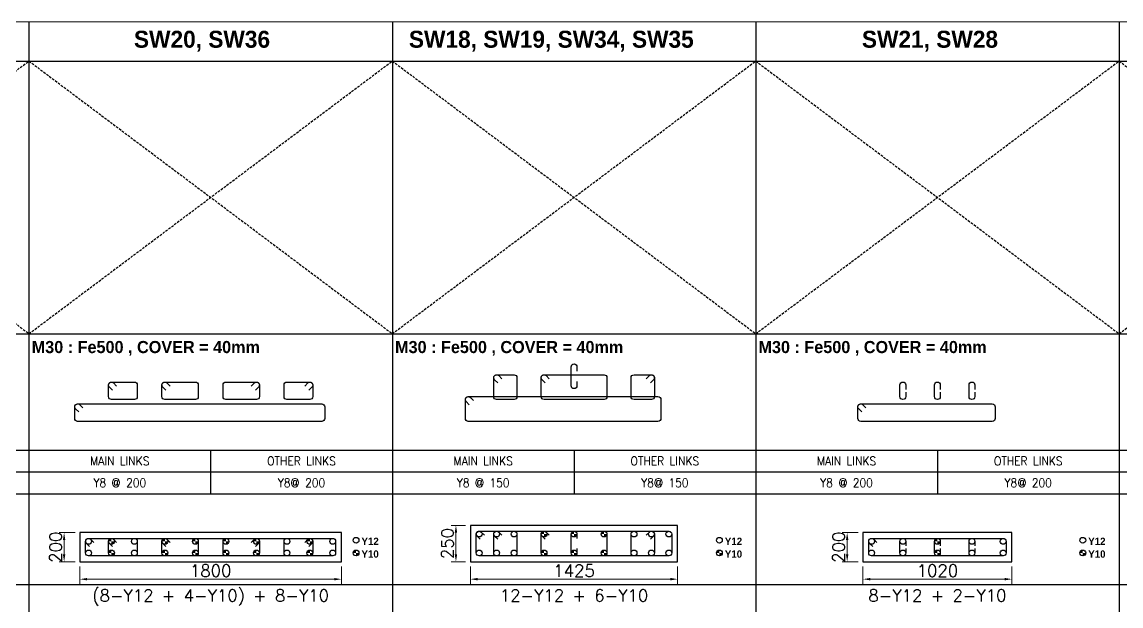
# Model space of a CAD drawing. Header units: millimetres. Extents: x -28707963 to -28231469, y 696001 to 896471.
# Drawn here: x -28290680 to -28267997, y 874679 to 886726 of the extents above; entities that cross this region are included whole.
import ezdxf
from ezdxf.enums import TextEntityAlignment as Align

# ---------------------------------------------------------------- set-up
doc = ezdxf.new("R2010")
doc.units = ezdxf.units.MM
doc.header["$MEASUREMENT"] = 0
doc.header["$PDMODE"] = 34
doc.header["$PDSIZE"] = -8
doc.linetypes.add('DASHED2', pattern=[0.375, 0.25, -0.125])
doc.layers.get('0').update_dxf_attribs({"lineweight": 5})
for name, color, linetype in [('04 NORMAL TEXT.', 4, 'Continuous'), ('09 COL TEXT-SCH', 2, 'Continuous'), ('14 REINF', 6, 'Continuous'), ('22 TABLE FRAME', 5, 'Continuous'), ('23 STIRRUPS', 5, 'Continuous'), ('HT', 8, 'Continuous'), ('SUB TITLE', 3, 'Continuous'), ('TEXT', 4, 'Continuous')]:
    doc.layers.add(name, color=color, linetype=linetype)
doc.layers.add('19 COLUMN', color=1, linetype='Continuous', lineweight=25)
doc.styles.add('adani bold', font='')
doc.styles.add('ROMANS', font='simplex.shx')
doc.styles.get('adani bold').set_extended_font_data('Adani Bold', bold=True)
doc.dimstyles.new('D 50', dxfattribs={"dimscale": 100, "dimtxt": 3, "dimasz": 1.5, "dimexe": 1, "dimexo": 1, "dimgap": 0.5, "dimtad": 1, "dimdec": 0, "dimdsep": 46, "dimtxsty": 'ROMANS', "dimcen": 2.5, "dimclrd": 5, "dimclre": 5, "dimclrt": 4, "dimadec": 0, "dimazin": 0, "dimtfac": 1, "dimtdec": 0, "dimtmove": 0, "dimatfit": 3, "dimfxl": 1, "dimlwd": 0, "dimlwe": 0, "dimarcsym": 0})

# ---------------------------------------------------------------- blocks, each defined once
blk = doc.blocks.new('*D840')
at = {"color": 5, "lineweight": 0, "transparency": 16777216}
for p, q in [((-28289486, 875493), (-28289486, 875133)), ((-28284086, 875493), (-28284086, 875133)), ((-28289336, 875233), (-28284236, 875233))]:
    blk.add_line(p, q, dxfattribs=at)
at = {"color": 5, "transparency": 16777216}
for points in [[(-28289336, 875258), (-28289336, 875208), (-28289486, 875233)], [(-28284236, 875208), (-28284236, 875258), (-28284086, 875233)]]:
    blk.add_solid(points, dxfattribs=at)
at = {"layer": 'Defpoints', "color": 0, "transparency": 16777216}
for p in [(-28289486, 875593), (-28284086, 875593), (-28284086, 875233)]:
    blk.add_point(p, dxfattribs=at)
at = {"color": 4, "transparency": 16777216, "insert": (-28286786, 875408), "char_height": 250, "attachment_point": 5, "style": 'ROMANS'}
blk.add_mtext('1800', dxfattribs=at)
blk = doc.blocks.new('*D845')
at = {"color": 5, "lineweight": 0, "transparency": 16777216}
for p, q in [((-28281424, 875493), (-28281424, 875133)), ((-28277149, 875493), (-28277149, 875133)), ((-28281274, 875233), (-28277299, 875233))]:
    blk.add_line(p, q, dxfattribs=at)
at = {"color": 5, "transparency": 16777216}
for points in [[(-28281274, 875258), (-28281274, 875208), (-28281424, 875233)], [(-28277299, 875208), (-28277299, 875258), (-28277149, 875233)]]:
    blk.add_solid(points, dxfattribs=at)
at = {"layer": 'Defpoints', "color": 0, "transparency": 16777216}
for p in [(-28281424, 875593), (-28277149, 875593), (-28277149, 875233)]:
    blk.add_point(p, dxfattribs=at)
at = {"color": 4, "transparency": 16777216, "insert": (-28279286, 875408), "char_height": 250, "attachment_point": 5, "style": 'ROMANS'}
blk.add_mtext('1425', dxfattribs=at)
blk = doc.blocks.new('*D846')
at = {"color": 5, "lineweight": 0, "transparency": 16777216}
for p, q in [((-28281524, 876343), (-28281824, 876343)), ((-28281724, 875743), (-28281724, 876193)), ((-28281524, 875593), (-28281824, 875593))]:
    blk.add_line(p, q, dxfattribs=at)
at = {"color": 5, "transparency": 16777216}
for points in [[(-28281699, 876193), (-28281749, 876193), (-28281724, 876343)], [(-28281749, 875743), (-28281699, 875743), (-28281724, 875593)]]:
    blk.add_solid(points, dxfattribs=at)
at = {"layer": 'Defpoints', "color": 0, "transparency": 16777216}
for p in [(-28281724, 876343), (-28281424, 876343), (-28281424, 875593)]:
    blk.add_point(p, dxfattribs=at)
at = {"color": 4, "transparency": 16777216, "insert": (-28281899, 875968), "char_height": 250, "attachment_point": 5, "rotation": 90, "style": 'ROMANS'}
blk.add_mtext('250', dxfattribs=at)
blk = doc.blocks.new('*D861')
at = {"color": 5, "lineweight": 0, "transparency": 16777216}
for p, q in [((-28289586, 876193), (-28289911, 876193)), ((-28289811, 875743), (-28289811, 876043)), ((-28289586, 875593), (-28289911, 875593))]:
    blk.add_line(p, q, dxfattribs=at)
at = {"color": 5, "transparency": 16777216}
for points in [[(-28289786, 876043), (-28289836, 876043), (-28289811, 876193)], [(-28289836, 875743), (-28289786, 875743), (-28289811, 875593)]]:
    blk.add_solid(points, dxfattribs=at)
at = {"layer": 'Defpoints', "color": 0, "transparency": 16777216}
for p in [(-28289811, 876193), (-28289486, 876193), (-28289486, 875593)]:
    blk.add_point(p, dxfattribs=at)
at = {"color": 4, "transparency": 16777216, "insert": (-28289986, 875893), "char_height": 250, "attachment_point": 5, "rotation": 90, "style": 'ROMANS'}
blk.add_mtext('200', dxfattribs=at)
blk = doc.blocks.new('*D866')
at = {"color": 5, "lineweight": 0, "transparency": 16777216}
for p, q in [((-28273324, 875493), (-28273324, 875133)), ((-28270249, 875493), (-28270249, 875133)), ((-28273174, 875233), (-28270399, 875233))]:
    blk.add_line(p, q, dxfattribs=at)
at = {"color": 5, "transparency": 16777216}
for points in [[(-28273174, 875258), (-28273174, 875208), (-28273324, 875233)], [(-28270399, 875208), (-28270399, 875258), (-28270249, 875233)]]:
    blk.add_solid(points, dxfattribs=at)
at = {"layer": 'Defpoints', "color": 0, "transparency": 16777216}
for p in [(-28273324, 875593), (-28270249, 875593), (-28270249, 875233)]:
    blk.add_point(p, dxfattribs=at)
at = {"color": 4, "transparency": 16777216, "insert": (-28271786, 875408), "char_height": 250, "attachment_point": 5, "style": 'ROMANS'}
blk.add_mtext('1020', dxfattribs=at)
blk = doc.blocks.new('*D882')
at = {"color": 5, "lineweight": 0, "transparency": 16777216}
for p, q in [((-28273424, 876193), (-28273749, 876193)), ((-28273649, 875743), (-28273649, 876043)), ((-28273424, 875593), (-28273749, 875593))]:
    blk.add_line(p, q, dxfattribs=at)
at = {"color": 5, "transparency": 16777216}
for points in [[(-28273624, 876043), (-28273674, 876043), (-28273649, 876193)], [(-28273674, 875743), (-28273624, 875743), (-28273649, 875593)]]:
    blk.add_solid(points, dxfattribs=at)
at = {"layer": 'Defpoints', "color": 0, "transparency": 16777216}
for p in [(-28273649, 876193), (-28273324, 876193), (-28273324, 875593)]:
    blk.add_point(p, dxfattribs=at)
at = {"color": 4, "transparency": 16777216, "insert": (-28273824, 875893), "char_height": 250, "attachment_point": 5, "rotation": 90, "style": 'ROMANS'}
blk.add_mtext('200', dxfattribs=at)

msp = doc.modelspace()

# ---------------------------------------------------------------- hatches: boundary and pattern name
at = {"layer": '14 REINF'}
h = msp.add_hatch(color=6, dxfattribs=at)
edge = h.paths.add_edge_path(flags=0)
edge.add_line((-28288893.6, 876013.4), (-28288833.6, 876013.4))
edge.add_line((-28288833.6, 876013.4), (-28288833.6, 876073.4))
edge.add_arc((-28288833.6, 876013.4), 60, 90, 180)
edge = h.paths.add_edge_path(flags=0)
edge.add_line((-28288773.6, 876013.4), (-28288833.6, 876013.4))
edge.add_line((-28288833.6, 876013.4), (-28288833.6, 875953.4))
edge.add_arc((-28288833.6, 876013.4), 60, 270, 360)
h = msp.add_hatch(color=6, dxfattribs=at)
edge = h.paths.add_edge_path(flags=0)
edge.add_line((-28287791.1, 876013.4), (-28287731.1, 876013.4))
edge.add_line((-28287731.1, 876013.4), (-28287731.1, 876073.4))
edge.add_arc((-28287731.1, 876013.4), 60, 90, 180)
edge = h.paths.add_edge_path(flags=0)
edge.add_line((-28287671.1, 876013.4), (-28287731.1, 876013.4))
edge.add_line((-28287731.1, 876013.4), (-28287731.1, 875953.4))
edge.add_arc((-28287731.1, 876013.4), 60, 270, 360)
h = msp.add_hatch(color=6, dxfattribs=at)
edge = h.paths.add_edge_path(flags=0)
edge.add_line((-28287161.1, 876013.4), (-28287101.1, 876013.4))
edge.add_line((-28287101.1, 876013.4), (-28287101.1, 876073.4))
edge.add_arc((-28287101.1, 876013.4), 60, 90, 180)
edge = h.paths.add_edge_path(flags=0)
edge.add_line((-28287041.1, 876013.4), (-28287101.1, 876013.4))
edge.add_line((-28287101.1, 876013.4), (-28287101.1, 875953.4))
edge.add_arc((-28287101.1, 876013.4), 60, 270, 360)
h = msp.add_hatch(color=6, dxfattribs=at)
edge = h.paths.add_edge_path(flags=0)
edge.add_line((-28286531.1, 876013.4), (-28286471.1, 876013.4))
edge.add_line((-28286471.1, 876013.4), (-28286471.1, 876073.4))
edge.add_arc((-28286471.1, 876013.4), 60, 90, 180)
edge = h.paths.add_edge_path(flags=0)
edge.add_line((-28286411.1, 876013.4), (-28286471.1, 876013.4))
edge.add_line((-28286471.1, 876013.4), (-28286471.1, 875953.4))
edge.add_arc((-28286471.1, 876013.4), 60, 270, 360)
h = msp.add_hatch(color=6, dxfattribs=at)
edge = h.paths.add_edge_path(flags=0)
edge.add_line((-28285901.1, 876013.4), (-28285841.1, 876013.4))
edge.add_line((-28285841.1, 876013.4), (-28285841.1, 876073.4))
edge.add_arc((-28285841.1, 876013.4), 60, 90, 180)
edge = h.paths.add_edge_path(flags=0)
edge.add_line((-28285781.1, 876013.4), (-28285841.1, 876013.4))
edge.add_line((-28285841.1, 876013.4), (-28285841.1, 875953.4))
edge.add_arc((-28285841.1, 876013.4), 60, 270, 360)
h = msp.add_hatch(color=6, dxfattribs=at)
edge = h.paths.add_edge_path(flags=0)
edge.add_line((-28284798.6, 876013.4), (-28284738.6, 876013.4))
edge.add_line((-28284738.6, 876013.4), (-28284738.6, 876073.4))
edge.add_arc((-28284738.6, 876013.4), 60, 90, 180)
edge = h.paths.add_edge_path(flags=0)
edge.add_line((-28284678.6, 876013.4), (-28284738.6, 876013.4))
edge.add_line((-28284738.6, 876013.4), (-28284738.6, 875953.4))
edge.add_arc((-28284738.6, 876013.4), 60, 270, 360)
h = msp.add_hatch(color=6, dxfattribs=at)
edge = h.paths.add_edge_path(flags=0)
edge.add_line((-28279964.8, 876163.4), (-28279904.8, 876163.4))
edge.add_line((-28279904.8, 876163.4), (-28279904.8, 876223.4))
edge.add_arc((-28279904.8, 876163.4), 60, 90, 180)
edge = h.paths.add_edge_path(flags=0)
edge.add_line((-28279844.8, 876163.4), (-28279904.8, 876163.4))
edge.add_line((-28279904.8, 876163.4), (-28279904.8, 876103.4))
edge.add_arc((-28279904.8, 876163.4), 60, 270, 360)
h = msp.add_hatch(color=6, dxfattribs=at)
edge = h.paths.add_edge_path(flags=0)
edge.add_line((-28279346.1, 876163.4), (-28279286.1, 876163.4))
edge.add_line((-28279286.1, 876163.4), (-28279286.1, 876223.4))
edge.add_arc((-28279286.1, 876163.4), 60, 90, 180)
edge = h.paths.add_edge_path(flags=0)
edge.add_line((-28279226.1, 876163.4), (-28279286.1, 876163.4))
edge.add_line((-28279286.1, 876163.4), (-28279286.1, 876103.4))
edge.add_arc((-28279286.1, 876163.4), 60, 270, 360)
h = msp.add_hatch(color=6, dxfattribs=at)
edge = h.paths.add_edge_path(flags=0)
edge.add_line((-28278727.3, 876163.4), (-28278667.3, 876163.4))
edge.add_line((-28278667.3, 876163.4), (-28278667.3, 876223.4))
edge.add_arc((-28278667.3, 876163.4), 60, 90, 180)
edge = h.paths.add_edge_path(flags=0)
edge.add_line((-28278607.3, 876163.4), (-28278667.3, 876163.4))
edge.add_line((-28278667.3, 876163.4), (-28278667.3, 876103.4))
edge.add_arc((-28278667.3, 876163.4), 60, 270, 360)
h = msp.add_hatch(color=6, dxfattribs=at)
edge = h.paths.add_edge_path(flags=0)
edge.add_line((-28271846.1, 876013.4), (-28271786.1, 876013.4))
edge.add_line((-28271786.1, 876013.4), (-28271786.1, 876073.4))
edge.add_arc((-28271786.1, 876013.4), 60, 90, 180)
edge = h.paths.add_edge_path(flags=0)
edge.add_line((-28271726.1, 876013.4), (-28271786.1, 876013.4))
edge.add_line((-28271786.1, 876013.4), (-28271786.1, 875953.4))
edge.add_arc((-28271786.1, 876013.4), 60, 270, 360)
h = msp.add_hatch(color=6, dxfattribs=at)
edge = h.paths.add_edge_path(flags=0)
edge.add_line((-28288893.6, 875773.4), (-28288833.6, 875773.4))
edge.add_line((-28288833.6, 875773.4), (-28288833.6, 875833.4))
edge.add_arc((-28288833.6, 875773.4), 60, 90, 180)
edge = h.paths.add_edge_path(flags=0)
edge.add_line((-28288773.6, 875773.4), (-28288833.6, 875773.4))
edge.add_line((-28288833.6, 875773.4), (-28288833.6, 875713.4))
edge.add_arc((-28288833.6, 875773.4), 60, 270, 360)
h = msp.add_hatch(color=6, dxfattribs=at)
edge = h.paths.add_edge_path(flags=0)
edge.add_line((-28287791.1, 875773.4), (-28287731.1, 875773.4))
edge.add_line((-28287731.1, 875773.4), (-28287731.1, 875833.4))
edge.add_arc((-28287731.1, 875773.4), 60, 90, 180)
edge = h.paths.add_edge_path(flags=0)
edge.add_line((-28287671.1, 875773.4), (-28287731.1, 875773.4))
edge.add_line((-28287731.1, 875773.4), (-28287731.1, 875713.4))
edge.add_arc((-28287731.1, 875773.4), 60, 270, 360)
h = msp.add_hatch(color=6, dxfattribs=at)
edge = h.paths.add_edge_path(flags=0)
edge.add_line((-28287161.1, 875773.4), (-28287101.1, 875773.4))
edge.add_line((-28287101.1, 875773.4), (-28287101.1, 875833.4))
edge.add_arc((-28287101.1, 875773.4), 60, 90, 180)
edge = h.paths.add_edge_path(flags=0)
edge.add_line((-28287041.1, 875773.4), (-28287101.1, 875773.4))
edge.add_line((-28287101.1, 875773.4), (-28287101.1, 875713.4))
edge.add_arc((-28287101.1, 875773.4), 60, 270, 360)
h = msp.add_hatch(color=6, dxfattribs=at)
edge = h.paths.add_edge_path(flags=0)
edge.add_line((-28286531.1, 875773.4), (-28286471.1, 875773.4))
edge.add_line((-28286471.1, 875773.4), (-28286471.1, 875833.4))
edge.add_arc((-28286471.1, 875773.4), 60, 90, 180)
edge = h.paths.add_edge_path(flags=0)
edge.add_line((-28286411.1, 875773.4), (-28286471.1, 875773.4))
edge.add_line((-28286471.1, 875773.4), (-28286471.1, 875713.4))
edge.add_arc((-28286471.1, 875773.4), 60, 270, 360)
h = msp.add_hatch(color=6, dxfattribs=at)
edge = h.paths.add_edge_path(flags=0)
edge.add_line((-28285901.1, 875773.4), (-28285841.1, 875773.4))
edge.add_line((-28285841.1, 875773.4), (-28285841.1, 875833.4))
edge.add_arc((-28285841.1, 875773.4), 60, 90, 180)
edge = h.paths.add_edge_path(flags=0)
edge.add_line((-28285781.1, 875773.4), (-28285841.1, 875773.4))
edge.add_line((-28285841.1, 875773.4), (-28285841.1, 875713.4))
edge.add_arc((-28285841.1, 875773.4), 60, 270, 360)
h = msp.add_hatch(color=6, dxfattribs=at)
edge = h.paths.add_edge_path(flags=0)
edge.add_line((-28284798.6, 875773.4), (-28284738.6, 875773.4))
edge.add_line((-28284738.6, 875773.4), (-28284738.6, 875833.4))
edge.add_arc((-28284738.6, 875773.4), 60, 90, 180)
edge = h.paths.add_edge_path(flags=0)
edge.add_line((-28284678.6, 875773.4), (-28284738.6, 875773.4))
edge.add_line((-28284738.6, 875773.4), (-28284738.6, 875713.4))
edge.add_arc((-28284738.6, 875773.4), 60, 270, 360)
h = msp.add_hatch(color=6, dxfattribs=at)
edge = h.paths.add_edge_path(flags=0)
edge.add_line((-28283846.1, 875773.4), (-28283786.1, 875773.4))
edge.add_line((-28283786.1, 875773.4), (-28283786.1, 875833.4))
edge.add_arc((-28283786.1, 875773.4), 60, 90, 180)
edge = h.paths.add_edge_path(flags=0)
edge.add_line((-28283726.1, 875773.4), (-28283786.1, 875773.4))
edge.add_line((-28283786.1, 875773.4), (-28283786.1, 875713.4))
edge.add_arc((-28283786.1, 875773.4), 60, 270, 360)
h = msp.add_hatch(color=6, dxfattribs=at)
edge = h.paths.add_edge_path(flags=0)
edge.add_line((-28279964.8, 875773.4), (-28279904.8, 875773.4))
edge.add_line((-28279904.8, 875773.4), (-28279904.8, 875833.4))
edge.add_arc((-28279904.8, 875773.4), 60, 90, 180)
edge = h.paths.add_edge_path(flags=0)
edge.add_line((-28279844.8, 875773.4), (-28279904.8, 875773.4))
edge.add_line((-28279904.8, 875773.4), (-28279904.8, 875713.4))
edge.add_arc((-28279904.8, 875773.4), 60, 270, 360)
h = msp.add_hatch(color=6, dxfattribs=at)
edge = h.paths.add_edge_path(flags=0)
edge.add_line((-28279346.1, 875773.4), (-28279286.1, 875773.4))
edge.add_line((-28279286.1, 875773.4), (-28279286.1, 875833.4))
edge.add_arc((-28279286.1, 875773.4), 60, 90, 180)
edge = h.paths.add_edge_path(flags=0)
edge.add_line((-28279226.1, 875773.4), (-28279286.1, 875773.4))
edge.add_line((-28279286.1, 875773.4), (-28279286.1, 875713.4))
edge.add_arc((-28279286.1, 875773.4), 60, 270, 360)
h = msp.add_hatch(color=6, dxfattribs=at)
edge = h.paths.add_edge_path(flags=0)
edge.add_line((-28278727.3, 875773.4), (-28278667.3, 875773.4))
edge.add_line((-28278667.3, 875773.4), (-28278667.3, 875833.4))
edge.add_arc((-28278667.3, 875773.4), 60, 90, 180)
edge = h.paths.add_edge_path(flags=0)
edge.add_line((-28278607.3, 875773.4), (-28278667.3, 875773.4))
edge.add_line((-28278667.3, 875773.4), (-28278667.3, 875713.4))
edge.add_arc((-28278667.3, 875773.4), 60, 270, 360)
h = msp.add_hatch(color=6, dxfattribs=at)
edge = h.paths.add_edge_path(flags=0)
edge.add_line((-28276346.1, 875773.4), (-28276286.1, 875773.4))
edge.add_line((-28276286.1, 875773.4), (-28276286.1, 875833.4))
edge.add_arc((-28276286.1, 875773.4), 60, 90, 180)
edge = h.paths.add_edge_path(flags=0)
edge.add_line((-28276226.1, 875773.4), (-28276286.1, 875773.4))
edge.add_line((-28276286.1, 875773.4), (-28276286.1, 875713.4))
edge.add_arc((-28276286.1, 875773.4), 60, 270, 360)
h = msp.add_hatch(color=6, dxfattribs=at)
edge = h.paths.add_edge_path(flags=0)
edge.add_line((-28271846.1, 875773.4), (-28271786.1, 875773.4))
edge.add_line((-28271786.1, 875773.4), (-28271786.1, 875833.4))
edge.add_arc((-28271786.1, 875773.4), 60, 90, 180)
edge = h.paths.add_edge_path(flags=0)
edge.add_line((-28271726.1, 875773.4), (-28271786.1, 875773.4))
edge.add_line((-28271786.1, 875773.4), (-28271786.1, 875713.4))
edge.add_arc((-28271786.1, 875773.4), 60, 270, 360)
h = msp.add_hatch(color=6, dxfattribs=at)
edge = h.paths.add_edge_path(flags=0)
edge.add_line((-28268846.1, 875773.4), (-28268786.1, 875773.4))
edge.add_line((-28268786.1, 875773.4), (-28268786.1, 875833.4))
edge.add_arc((-28268786.1, 875773.4), 60, 90, 180)
edge = h.paths.add_edge_path(flags=0)
edge.add_line((-28268726.1, 875773.4), (-28268786.1, 875773.4))
edge.add_line((-28268786.1, 875773.4), (-28268786.1, 875713.4))
edge.add_arc((-28268786.1, 875773.4), 60, 270, 360)

# ---------------------------------------------------------------- linework, layer by layer
msp.add_lwpolyline([(-28334786.1, 885921.2), (-28245536.1, 885921.2), (-28245536.1, 886726.1), (-28334786.1, 886726.1)], close=True)
at = {"layer": '14 REINF', "color": 6}
for centre in [(-28289306.1, 876013.4), (-28288833.6, 876013.4), (-28288361.1, 876013.4), (-28287731.1, 876013.4), (-28287101.1, 876013.4), (-28286471.1, 876013.4), (-28285841.1, 876013.4), (-28285211.1, 876013.4), (-28284738.6, 876013.4), (-28284266.1, 876013.4), (-28283786.1, 876035.9), (-28281243.6, 876163.4), (-28280883.6, 876163.4), (-28280523.6, 876163.4), (-28279904.8, 876163.4), (-28279286.1, 876163.4), (-28278667.3, 876163.4), (-28278048.6, 876163.4), (-28277688.6, 876163.4), (-28277328.6, 876163.4), (-28276286.1, 876035.9), (-28273143.6, 876013.4), (-28272498.6, 876013.4), (-28271786.1, 876013.4), (-28271073.6, 876013.4), (-28270428.6, 876013.4), (-28268786.1, 876035.9), (-28289306.1, 875773.4), (-28288833.6, 875773.4), (-28288361.1, 875773.4), (-28287731.1, 875773.4), (-28287101.1, 875773.4), (-28286471.1, 875773.4), (-28285841.1, 875773.4), (-28285211.1, 875773.4), (-28284738.6, 875773.4), (-28284266.1, 875773.4), (-28283786.1, 875773.4), (-28281243.6, 875773.4), (-28280883.6, 875773.4), (-28280523.6, 875773.4), (-28279904.8, 875773.4), (-28279286.1, 875773.4), (-28278667.3, 875773.4), (-28278048.6, 875773.4), (-28277688.6, 875773.4), (-28277328.6, 875773.4), (-28276286.1, 875773.4), (-28273143.6, 875773.4), (-28272498.6, 875773.4), (-28271786.1, 875773.4), (-28271073.6, 875773.4), (-28270428.6, 875773.4), (-28268786.1, 875773.4)]:
    msp.add_circle(centre, 60, dxfattribs=at)
at = {"layer": '19 COLUMN', "color": 4}
for points in [[(-28277148.6, 876343.4), (-28281423.6, 876343.4)], [(-28281423.6, 876343.4), (-28281423.6, 875593.4)], [(-28277148.6, 875593.4), (-28277148.6, 876343.4)], [(-28284086.1, 876193.4), (-28289486.1, 876193.4)], [(-28289486.1, 876193.4), (-28289486.1, 875593.4)], [(-28284086.1, 875593.4), (-28284086.1, 876193.4)], [(-28270248.6, 876193.4), (-28273323.6, 876193.4)], [(-28273323.6, 876193.4), (-28273323.6, 875593.4)], [(-28270248.6, 875593.4), (-28270248.6, 876193.4)], [(-28289486.1, 875593.4), (-28284086.1, 875593.4)], [(-28281423.6, 875593.4), (-28277148.6, 875593.4)], [(-28273323.6, 875593.4), (-28270248.6, 875593.4)]]:
    msp.add_lwpolyline(points, dxfattribs=at)
at = {"layer": '22 TABLE FRAME', "color": 5, "linetype": 'Continuous'}
for p, q in [((-28290536.1, 886726.1), (-28290536.1, 863421.2)), ((-28283036.1, 886726.1), (-28283036.1, 863421.2)), ((-28275536.1, 886726.1), (-28275536.1, 863421.2)), ((-28268036.1, 886726.1), (-28268036.1, 863421.2)), ((-28334786.1, 885921.2), (-28275536.1, 885921.2)), ((-28275536.1, 885921.2), (-28275536.1, 863421.2)), ((-28275536.1, 885921.2), (-28245536.1, 885921.2)), ((-28334786.1, 880296.2), (-28275536.1, 880296.2)), ((-28275536.1, 880296.2), (-28245536.1, 880296.2)), ((-28330286.1, 877896.2), (-28275536.1, 877896.2)), ((-28286786.1, 877896.2), (-28286786.1, 876996.2)), ((-28279286.1, 877896.2), (-28279286.1, 876996.2)), ((-28275536.1, 877896.2), (-28245536.1, 877896.2)), ((-28271786.1, 877896.2), (-28271786.1, 876996.2)), ((-28330286.1, 877446.2), (-28275536.1, 877446.2)), ((-28275536.1, 877446.2), (-28245536.1, 877446.2)), ((-28330286.1, 876996.2), (-28275536.1, 876996.2)), ((-28275536.1, 876996.2), (-28245536.1, 876996.2)), ((-28330286.1, 875121.2), (-28275536.1, 875121.2)), ((-28275536.1, 875121.2), (-28245536.1, 875121.2))]:
    msp.add_line(p, q, dxfattribs=at)
at = {"layer": '23 STIRRUPS', "color": 5}
for points in [[(-28279226.1, 879313.4), (-28279226.1, 879223.4, -1), (-28279346.1, 879223.4), (-28279346.1, 879613.4, -1), (-28279226.1, 879613.4), (-28279226.1, 879523.4)], [(-28280862.4, 879282.3), (-28280926, 879345.9, -0.668178), (-28280883.6, 879448.4), (-28280523.6, 879448.4, -0.4142136), (-28280463.6, 879388.4), (-28280463.6, 878998.4, -0.4142136), (-28280523.6, 878938.4), (-28280883.6, 878938.4, -0.4142136), (-28280943.6, 878998.4), (-28280943.6, 879388.4, -0.6681793), (-28280841.2, 879430.8), (-28280777.5, 879367.1)], [(-28279883.6, 879282.3), (-28279947.3, 879345.9, -0.668178), (-28279904.8, 879448.4), (-28278667.3, 879448.4, -0.4142136), (-28278607.3, 879388.4), (-28278607.3, 878998.4, -0.4142136), (-28278667.3, 878938.4), (-28279904.8, 878938.4, -0.4142136), (-28279964.8, 878998.4), (-28279964.8, 879388.4, -0.6681793), (-28279862.4, 879430.8), (-28279798.8, 879367.1)], [(-28277794.7, 879367.1), (-28277731, 879430.8, -0.6681793), (-28277628.6, 879388.4), (-28277628.6, 878998.4, -0.4142136), (-28277688.6, 878938.4), (-28278048.6, 878938.4, -0.4142136), (-28278108.6, 878998.4), (-28278108.6, 879388.4, -0.4142136), (-28278048.6, 879448.4), (-28277688.6, 879448.4, -0.668178), (-28277646.2, 879345.9), (-28277709.8, 879282.3)], [(-28288812.4, 879132.3), (-28288876, 879195.9, -0.668178), (-28288833.6, 879298.4), (-28288361.1, 879298.4, -0.4142136), (-28288301.1, 879238.4), (-28288301.1, 878998.4, -0.4142136), (-28288361.1, 878938.4), (-28288833.6, 878938.4, -0.4142136), (-28288893.6, 878998.4), (-28288893.6, 879238.4, -0.6681793), (-28288791.2, 879280.8), (-28288727.5, 879217.1)], [(-28287709.9, 879132.3), (-28287773.5, 879195.9, -0.668178), (-28287731.1, 879298.4), (-28287101.1, 879298.4, -0.4142136), (-28287041.1, 879238.4), (-28287041.1, 878998.4, -0.4142136), (-28287101.1, 878938.4), (-28287731.1, 878938.4, -0.4142136), (-28287791.1, 878998.4), (-28287791.1, 879238.4, -0.6681793), (-28287688.7, 879280.8), (-28287625, 879217.1)], [(-28285947.2, 879217.1), (-28285883.5, 879280.8, -0.6681793), (-28285781.1, 879238.4), (-28285781.1, 878998.4, -0.4142136), (-28285841.1, 878938.4), (-28286471.1, 878938.4, -0.4142136), (-28286531.1, 878998.4), (-28286531.1, 879238.4, -0.4142136), (-28286471.1, 879298.4), (-28285841.1, 879298.4, -0.668178), (-28285798.7, 879195.9), (-28285862.3, 879132.3)], [(-28284844.7, 879217.1), (-28284781, 879280.8, -0.6681793), (-28284678.6, 879238.4), (-28284678.6, 878998.4, -0.4142136), (-28284738.6, 878938.4), (-28285211.1, 878938.4, -0.4142136), (-28285271.1, 878998.4), (-28285271.1, 879238.4, -0.4142136), (-28285211.1, 879298.4), (-28284738.6, 879298.4, -0.668178), (-28284696.2, 879195.9), (-28284759.8, 879132.3)], [(-28272438.6, 879088.4), (-28272438.6, 878998.4, -1), (-28272558.6, 878998.4), (-28272558.6, 879238.4, -1), (-28272438.6, 879238.4), (-28272438.6, 879148.4)], [(-28271726.1, 879088.4), (-28271726.1, 878998.4, -1), (-28271846.1, 878998.4), (-28271846.1, 879238.4, -1), (-28271726.1, 879238.4), (-28271726.1, 879148.4)], [(-28271013.6, 879088.4), (-28271013.6, 878998.4, -1), (-28271133.6, 878998.4), (-28271133.6, 879238.4, -1), (-28271013.6, 879238.4), (-28271013.6, 879148.4)], [(-28281447.4, 878832.3), (-28281511, 878895.9, -0.668178), (-28281468.6, 878998.4), (-28277553.6, 878998.4, -0.4142136), (-28277493.6, 878938.4), (-28277493.6, 878548.4, -0.4142136), (-28277553.6, 878488.4), (-28281468.6, 878488.4, -0.4142136), (-28281528.6, 878548.4), (-28281528.6, 878938.4, -0.6681793), (-28281426.2, 878980.8), (-28281362.5, 878917.1)], [(-28289509.9, 878682.3), (-28289573.5, 878745.9, -0.668178), (-28289531.1, 878848.4), (-28284491.1, 878848.4, -0.4142136), (-28284431.1, 878788.4), (-28284431.1, 878548.4, -0.4142136), (-28284491.1, 878488.4), (-28289531.1, 878488.4, -0.4142136), (-28289591.1, 878548.4), (-28289591.1, 878788.4, -0.6681793), (-28289488.7, 878830.8), (-28289425, 878767.1)], [(-28273347.4, 878682.3), (-28273411, 878745.9, -0.668178), (-28273368.6, 878848.4), (-28270653.6, 878848.4, -0.4142136), (-28270593.6, 878788.4), (-28270593.6, 878548.4, -0.4142136), (-28270653.6, 878488.4), (-28273368.6, 878488.4, -0.4142136), (-28273428.6, 878548.4), (-28273428.6, 878788.4, -0.6681793), (-28273326.2, 878830.8), (-28273262.5, 878767.1)], [(-28289284.9, 875907.3), (-28289348.5, 875970.9, -0.668178), (-28289306.1, 876073.4), (-28284266.1, 876073.4, -0.4142136), (-28284206.1, 876013.4), (-28284206.1, 875773.4, -0.4142136), (-28284266.1, 875713.4), (-28289306.1, 875713.4, -0.4142136), (-28289366.1, 875773.4), (-28289366.1, 876013.4, -0.6681793), (-28289263.7, 876055.8), (-28289200, 875992.1)], [(-28288812.4, 875907.3), (-28288876, 875970.9, -0.668178), (-28288833.6, 876073.4), (-28288361.1, 876073.4, -0.4142136), (-28288301.1, 876013.4), (-28288301.1, 875773.4, -0.4142136), (-28288361.1, 875713.4), (-28288833.6, 875713.4, -0.4142136), (-28288893.6, 875773.4), (-28288893.6, 876013.4, -0.6681793), (-28288791.2, 876055.8), (-28288727.5, 875992.1)], [(-28287709.9, 875907.3), (-28287773.5, 875970.9, -0.668178), (-28287731.1, 876073.4), (-28287101.1, 876073.4, -0.4142136), (-28287041.1, 876013.4), (-28287041.1, 875773.4, -0.4142136), (-28287101.1, 875713.4), (-28287731.1, 875713.4, -0.4142136), (-28287791.1, 875773.4), (-28287791.1, 876013.4, -0.6681793), (-28287688.7, 876055.8), (-28287625, 875992.1)], [(-28285947.2, 875992.1), (-28285883.5, 876055.8, -0.6681793), (-28285781.1, 876013.4), (-28285781.1, 875773.4, -0.4142136), (-28285841.1, 875713.4), (-28286471.1, 875713.4, -0.4142136), (-28286531.1, 875773.4), (-28286531.1, 876013.4, -0.4142136), (-28286471.1, 876073.4), (-28285841.1, 876073.4, -0.668178), (-28285798.7, 875970.9), (-28285862.3, 875907.3)], [(-28284844.7, 875992.1), (-28284781, 876055.8, -0.6681793), (-28284678.6, 876013.4), (-28284678.6, 875773.4, -0.4142136), (-28284738.6, 875713.4), (-28285211.1, 875713.4, -0.4142136), (-28285271.1, 875773.4), (-28285271.1, 876013.4, -0.4142136), (-28285211.1, 876073.4), (-28284738.6, 876073.4, -0.668178), (-28284696.2, 875970.9), (-28284759.8, 875907.3)], [(-28281222.4, 876057.3), (-28281286, 876120.9, -0.668178), (-28281243.6, 876223.4), (-28277328.6, 876223.4, -0.4142136), (-28277268.6, 876163.4), (-28277268.6, 875773.4, -0.4142136), (-28277328.6, 875713.4), (-28281243.6, 875713.4, -0.4142136), (-28281303.6, 875773.4), (-28281303.6, 876163.4, -0.6681793), (-28281201.2, 876205.8), (-28281137.5, 876142.1)], [(-28280862.4, 876057.3), (-28280926, 876120.9, -0.668178), (-28280883.6, 876223.4), (-28280523.6, 876223.4, -0.4142136), (-28280463.6, 876163.4), (-28280463.6, 875773.4, -0.4142136), (-28280523.6, 875713.4), (-28280883.6, 875713.4, -0.4142136), (-28280943.6, 875773.4), (-28280943.6, 876163.4, -0.6681793), (-28280841.2, 876205.8), (-28280777.5, 876142.1)], [(-28279883.6, 876057.3), (-28279947.3, 876120.9, -0.668178), (-28279904.8, 876223.4), (-28278667.3, 876223.4, -0.4142136), (-28278607.3, 876163.4), (-28278607.3, 875773.4, -0.4142136), (-28278667.3, 875713.4), (-28279904.8, 875713.4, -0.4142136), (-28279964.8, 875773.4), (-28279964.8, 876163.4, -0.6681793), (-28279862.4, 876205.8), (-28279798.8, 876142.1)], [(-28279226.1, 875863.4), (-28279226.1, 875773.4, -1), (-28279346.1, 875773.4), (-28279346.1, 876163.4, -1), (-28279226.1, 876163.4), (-28279226.1, 876073.4)], [(-28277794.7, 876142.1), (-28277731, 876205.8, -0.6681793), (-28277628.6, 876163.4), (-28277628.6, 875773.4, -0.4142136), (-28277688.6, 875713.4), (-28278048.6, 875713.4, -0.4142136), (-28278108.6, 875773.4), (-28278108.6, 876163.4, -0.4142136), (-28278048.6, 876223.4), (-28277688.6, 876223.4, -0.668178), (-28277646.2, 876120.9), (-28277709.8, 876057.3)], [(-28273122.4, 875907.3), (-28273186, 875970.9, -0.668178), (-28273143.6, 876073.4), (-28270428.6, 876073.4, -0.4142136), (-28270368.6, 876013.4), (-28270368.6, 875773.4, -0.4142136), (-28270428.6, 875713.4), (-28273143.6, 875713.4, -0.4142136), (-28273203.6, 875773.4), (-28273203.6, 876013.4, -0.6681793), (-28273101.2, 876055.8), (-28273037.5, 875992.1)], [(-28272438.6, 875863.4), (-28272438.6, 875773.4, -1), (-28272558.6, 875773.4), (-28272558.6, 876013.4, -1), (-28272438.6, 876013.4), (-28272438.6, 875923.4)], [(-28271726.1, 875863.4), (-28271726.1, 875773.4, -1), (-28271846.1, 875773.4), (-28271846.1, 876013.4, -1), (-28271726.1, 876013.4), (-28271726.1, 875923.4)], [(-28271013.6, 875863.4), (-28271013.6, 875773.4, -1), (-28271133.6, 875773.4), (-28271133.6, 876013.4, -1), (-28271013.6, 876013.4), (-28271013.6, 875923.4)]]:
    msp.add_lwpolyline(points, format="xyb", dxfattribs=at)
at = {"layer": 'HT', "linetype": 'DASHED2', "ltscale": 200}
for p, q in [((-28298036.1, 885921.2), (-28290536.1, 880296.2)), ((-28298036.1, 880296.2), (-28290536.1, 885921.2)), ((-28290536.1, 885921.2), (-28283036.1, 880296.2)), ((-28290536.1, 880296.2), (-28283036.1, 885921.2)), ((-28283036.1, 885921.2), (-28275536.1, 880296.2)), ((-28283036.1, 880296.2), (-28275536.1, 885921.2)), ((-28275536.1, 885921.2), (-28268036.1, 880296.2)), ((-28275536.1, 880296.2), (-28268036.1, 885921.2)), ((-28268036.1, 885921.2), (-28260536.1, 880296.2)), ((-28268036.1, 880296.2), (-28260536.1, 885921.2))]:
    msp.add_line(p, q, dxfattribs=at)

# ---------------------------------------------------------------- texts
at = {"layer": '04 NORMAL TEXT.', "color": 4, "style": 'ROMANS', "width": 0.9}
for s, p in [('MAIN LINKS', (-28288661.1, 877671.2)), ('OTHER LINKS', (-28284911.1, 877671.2)), ('MAIN LINKS', (-28281161.1, 877671.2)), ('OTHER LINKS', (-28277411.1, 877671.2)), ('MAIN LINKS', (-28273661.1, 877671.2)), ('OTHER LINKS', (-28269911.1, 877671.2)), ('Y8 @ 200', (-28288661.1, 877221.2)), ('Y8@ 200', (-28284911.1, 877221.2)), ('Y8 @ 150', (-28281161.1, 877221.2)), ('Y8@ 150', (-28277411.1, 877221.2)), ('Y8 @ 200', (-28273661.1, 877221.2)), ('Y8@ 200', (-28269911.1, 877221.2))]:
    msp.add_text(s, height=180, dxfattribs=at).set_placement(p, align=Align.MIDDLE_CENTER)
at = {"layer": '09 COL TEXT-SCH', "color": 3, "linetype": 'Continuous', "style": 'ROMANS'}
for s, p in [('(8-Y12 + 4-Y10) + 8-Y10', (-28286786.1, 874896.2)), ('12-Y12 + 6-Y10', (-28279286.1, 874896.2)), ('8-Y12 + 2-Y10', (-28271786.1, 874896.2))]:
    msp.add_text(s, height=250, dxfattribs=at).set_placement(p, align=Align.MIDDLE_CENTER)
at = {"layer": 'SUB TITLE', "style": 'adani bold'}
for s, p in [('SW20, SW36', (-28288369.4, 886195.3)), ('SW18, SW19, SW34, SW35', (-28282694.4, 886195.3)), ('SW21, SW28', (-28273344.4, 886195.3))]:
    msp.add_text(s, height=350, dxfattribs=at).set_placement(p)
at = {"layer": 'TEXT', "style": 'adani bold'}
for p in [(-28290479.8, 879896.2), (-28282979.8, 879896.2), (-28275479.8, 879896.2)]:
    msp.add_text('M30 : Fe500 , COVER = 40mm', height=250, dxfattribs=at).set_placement(p)
for s, p in [('Y12', (-28283673.6, 876013.7)), ('Y12', (-28276173.6, 876013.7)), ('Y12', (-28268673.6, 876013.7)), ('Y10', (-28283673.6, 875751.2)), ('Y10', (-28276173.6, 875751.2)), ('Y10', (-28268673.6, 875751.2))]:
    msp.add_text(s, height=150, dxfattribs=at).set_placement(p, align=Align.MIDDLE_LEFT)

# ---------------------------------------------------------------- dimensions: what is measured, and where the dimension line sits
for p1, p2, distance, text, override, picture, middle in [((-28281423.6, 875593.4), (-28281423.6, 876343.4), 300, '250', {"dimtxt": 2.5}, '*D846', (-28281898.6, 875968.4)), ((-28289486.1, 875593.4), (-28284086.1, 875593.4), -360, '1800', {"dimtxt": 2.5}, '*D840', (-28286786.1, 875408.4)), ((-28281423.6, 875593.4), (-28277148.6, 875593.4), -360, '1425', {"dimtxt": 2.5}, '*D845', (-28279286.1, 875408.4)), ((-28273323.6, 875593.4), (-28270248.6, 875593.4), -360, '1020', {"dimtxt": 2.5, "dimtxsty": 'ROMANS'}, '*D866', (-28271786.1, 875408.4))]:
    dim = msp.add_aligned_dim(p1=p1, p2=p2, distance=distance, text=text, dimstyle='D 50', override=override)
    dim.commit()
    dim.dimension.update_dxf_attribs({"geometry": picture, "text_midpoint": middle})
for base, p1, p2, picture, middle in [((-28289811.1, 876193.4), (-28289486.1, 875593.4), (-28289486.1, 876193.4), '*D861', (-28289811.1, 875893.4)), ((-28273648.6, 876193.4), (-28273323.6, 875593.4), (-28273323.6, 876193.4), '*D882', (-28273648.6, 875893.4))]:
    dim = msp.add_linear_dim(base=base, p1=p1, p2=p2, angle=90, text='200', dimstyle='D 50', override={"dimtxt": 2.5, "dimtxsty": 'ROMANS'})
    dim.commit()
    dim.dimension.update_dxf_attribs({"geometry": picture, "text_midpoint": middle, "dimtype": 161})

doc.saveas('drawing.dxf')
